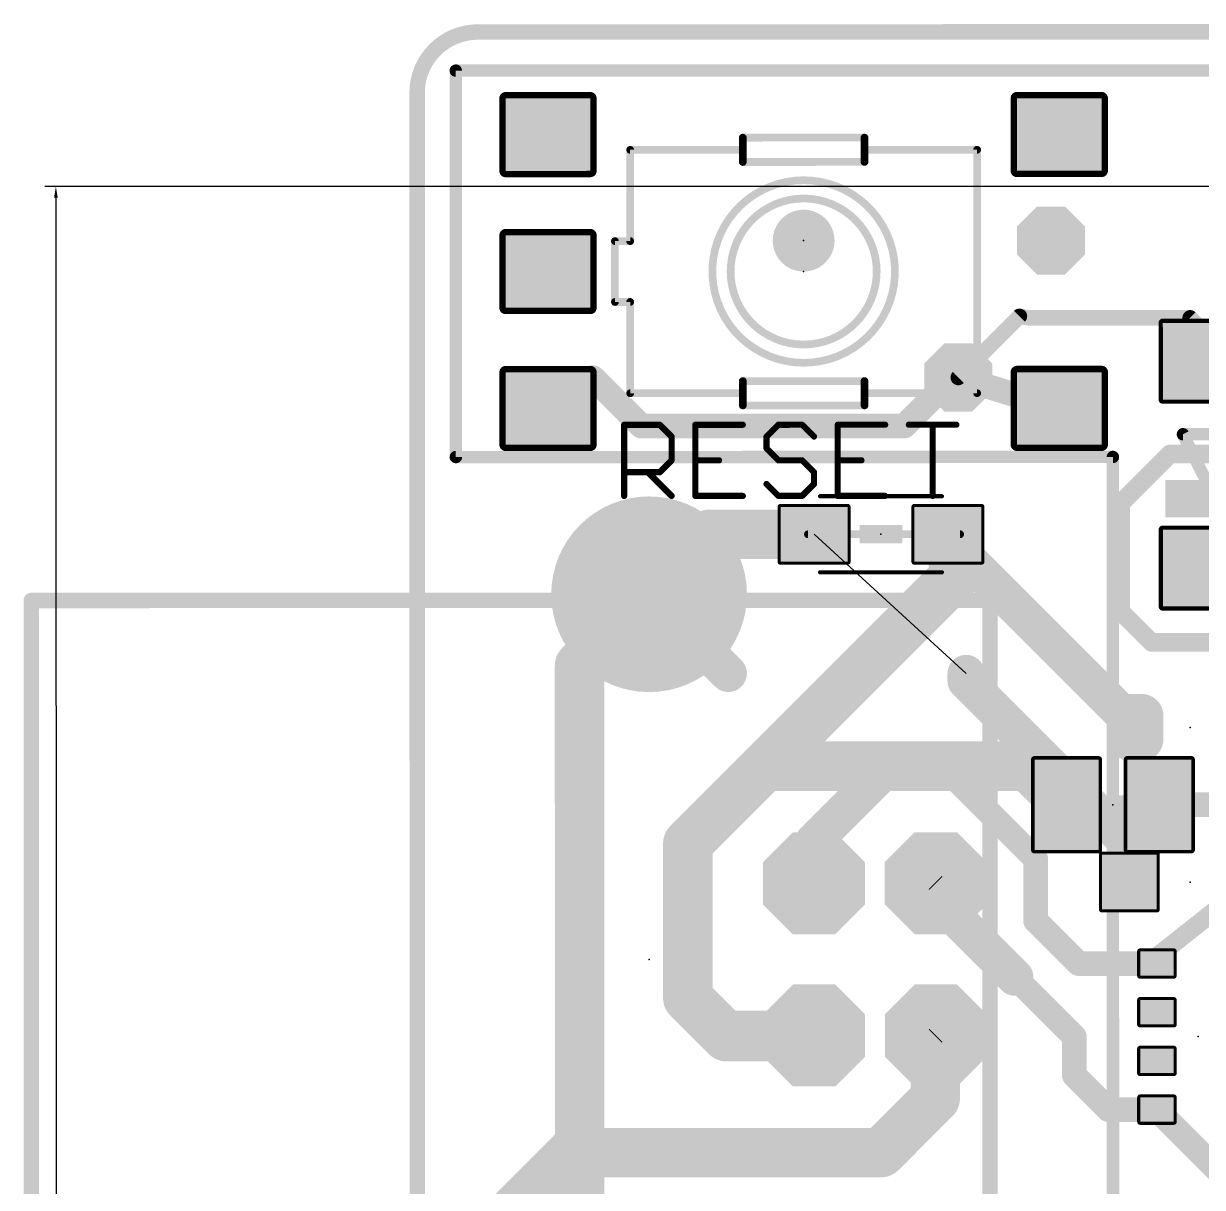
# Model space of a CAD drawing. Header units: millimetres. Extents: x -20 to 130, y -23 to 60.
# Drawn here: x -6.47 to 12.9, y 34.35 to 53.47 of the extents above; entities that cross this region are included whole.
import ezdxf

# ---------------------------------------------------------------- set-up
doc = ezdxf.new("R2010")
doc.units = ezdxf.units.MM
doc.header["$MEASUREMENT"] = 0
doc.layers.get('0').update_dxf_attribs({"linetype": 'CONTINUOUS'})
doc.layers.get('Defpoints').update_dxf_attribs({"linetype": 'CONTINUOUS'})
for name, color, linetype in [('1', 22, 'CONTINUOUS'), ('16', 175, 'CONTINUOUS'), ('17', 82, 'CONTINUOUS'), ('18', 2, 'CONTINUOUS'), ('19', 53, 'CONTINUOUS'), ('20', 7, 'CONTINUOUS'), ('21', 253, 'CONTINUOUS'), ('23', 7, 'CONTINUOUS'), ('24', 7, 'CONTINUOUS')]:
    doc.layers.add(name, color=color, linetype=linetype)
doc.dimstyles.get("Standard").update_dxf_attribs({"dimtxt": 0.18, "dimasz": 0.18, "dimexe": 0.18, "dimexo": 0.0625, "dimgap": 0.09, "dimtad": 0, "dimtih": 1, "dimtoh": 1, "dimdec": 4, "dimzin": 0, "dimdsep": 46, "dimtxsty": 'Standard', "dimcen": 0.09, "dimadec": 0, "dimazin": 0, "dimtfac": 1, "dimtdec": 4, "dimtofl": 0, "dimtmove": 0, "dimatfit": 3, "dimfxl": 1, "dimtolj": 1, "dimtzin": 0, "dimarcsym": 0})

# ---------------------------------------------------------------- blocks, each defined once
blk = doc.blocks.new('RECT176000X143744R80')
at = {"const_width": 0.3594}
blk.add_lwpolyline([(0.3703, -0.0898), (0.3703, 0.0898, 0.4142), (0.1906, 0.2695), (-0.1906, 0.2695, 0.4142), (-0.3703, 0.0898), (-0.3703, -0.0898, 0.4142), (-0.1906, -0.2695), (0.1906, -0.2695, 0.4142)], format="xyb", close=True, dxfattribs=at)
blk.add_solid([(-0.216, -0.1152), (0.216, -0.1152), (-0.216, 0.1152), (0.216, 0.1152)])
blk = doc.blocks.new('RECT')
blk.add_solid([(-0.5, -0.5), (0.5, -0.5), (-0.5, 0.5), (0.5, 0.5)])
blk = doc.blocks.new('RECT224000X288000R10')
at = {"const_width": 0.07}
blk.add_lwpolyline([(0.665, -0.83), (0.665, 0.83, 0.4142), (0.63, 0.865), (-0.63, 0.865, 0.4142), (-0.665, 0.83), (-0.665, -0.83, 0.4142), (-0.63, -0.865), (0.63, -0.865, 0.4142)], format="xyb", close=True, dxfattribs=at)
blk.add_solid([(-0.6475, -0.8475), (0.6475, -0.8475), (-0.6475, 0.8475), (0.6475, 0.8475)])
blk = doc.blocks.new('PIE')
at = {"const_width": 0.5}
blk.add_lwpolyline([(0, -0.25, 1), (0, 0.25, 1), (0, -0.25)], format="xyb", dxfattribs=at)
blk = doc.blocks.new('RECT186944X256032R10')
at = {"const_width": 0.0584}
blk.add_lwpolyline([(0.555, -0.7417), (0.555, 0.7417, 0.4142), (0.5258, 0.7709), (-0.5258, 0.7709, 0.4142), (-0.555, 0.7417), (-0.555, -0.7417, 0.4142), (-0.5258, -0.7709), (0.5258, -0.7709, 0.4142)], format="xyb", close=True, dxfattribs=at)
blk.add_solid([(-0.5404, -0.7563), (0.5404, -0.7563), (-0.5404, 0.7563), (0.5404, 0.7563)])
blk = doc.blocks.new('RECT192000X160000R10')
at = {"const_width": 0.05}
blk.add_lwpolyline([(0.575, -0.45), (0.575, 0.45, 0.4142), (0.55, 0.475), (-0.55, 0.475, 0.4142), (-0.575, 0.45), (-0.575, -0.45, 0.4142), (-0.55, -0.475), (0.55, -0.475, 0.4142)], format="xyb", close=True, dxfattribs=at)
blk.add_solid([(-0.5625, -0.4625), (0.5625, -0.4625), (-0.5625, 0.4625), (0.5625, 0.4625)])
blk = doc.blocks.new('RECT256000X224000R15')
at = {"const_width": 0.105}
blk.add_lwpolyline([(0.7475, -0.595), (0.7475, 0.595, 0.4142), (0.695, 0.6475), (-0.695, 0.6475, 0.4142), (-0.7475, 0.595), (-0.7475, -0.595, 0.4142), (-0.695, -0.6475), (0.695, -0.6475, 0.4142)], format="xyb", close=True, dxfattribs=at)
blk.add_solid([(-0.7204, -0.6204), (0.7204, -0.6204), (-0.7204, 0.6204), (0.7204, 0.6204)])
blk = doc.blocks.new('RECT80000X104000R20')
at = {"const_width": 0.05}
blk.add_lwpolyline([(0.225, -0.275), (0.225, 0.275, 0.4142), (0.2, 0.3), (-0.2, 0.3, 0.4142), (-0.225, 0.275), (-0.225, -0.275, 0.4142), (-0.2, -0.3), (0.2, -0.3, 0.4142)], format="xyb", close=True, dxfattribs=at)
blk.add_solid([(-0.2125, -0.2875), (0.2125, -0.2875), (-0.2125, 0.2875), (0.2125, 0.2875)])
blk = doc.blocks.new('OCTAGONP')
at = {"const_width": 0.5}
blk.add_lwpolyline([(-0.25, -0.1036), (-0.25, 0.1036), (-0.1036, 0.25), (0.1036, 0.25), (0.25, 0.1036), (0.25, -0.1036), (0.1036, -0.25), (-0.1036, -0.25), (-0.25, -0.1036), (-0.25, 0.1036)], dxfattribs=at)
blk = doc.blocks.new('ROUNDP')
at = {"const_width": 0.5}
blk.add_lwpolyline([(0, -0.25, 1), (0, 0.25, 1), (0, -0.25)], format="xyb", dxfattribs=at)
blk = doc.blocks.new('RECT160000X160000R10')
at = {"const_width": 0.05}
blk.add_lwpolyline([(0.475, -0.45), (0.475, 0.45, 0.4142), (0.45, 0.475), (-0.45, 0.475, 0.4142), (-0.475, 0.45), (-0.475, -0.45, 0.4142), (-0.45, -0.475), (0.45, -0.475, 0.4142)], format="xyb", close=True, dxfattribs=at)
blk.add_solid([(-0.4625, -0.4625), (0.4625, -0.4625), (-0.4625, 0.4625), (0.4625, 0.4625)])
blk = doc.blocks.new('OCTAGONV')
at = {"const_width": 0.5}
blk.add_lwpolyline([(-0.25, -0.1036), (-0.25, 0.1036), (-0.1036, 0.25), (0.1036, 0.25), (0.25, 0.1036), (0.25, -0.1036), (0.1036, -0.25), (-0.1036, -0.25), (-0.25, -0.1036), (-0.25, 0.1036)], dxfattribs=at)
blk = doc.blocks.new('*D37')
at = {"color": 0, "linetype": 'Continuous', "lineweight": -2, "transparency": 16777216}
for p, q in [((15.175, 50.797), (-6.117, 50.793)), ((-5.937, 50.613), (-5.933, 26.843)), ((-5.929, 2.713), (-5.933, 26.483)), ((13.914, 2.536), (-6.109, 2.533))]:
    blk.add_line(p, q, dxfattribs=at)
at = {"color": 0, "linetype": 'Continuous', "transparency": 16777216}
for points in [[(-5.907, 50.613), (-5.967, 50.613), (-5.937, 50.793)], [(-5.899, 2.713), (-5.959, 2.713), (-5.929, 2.533)]]:
    blk.add_solid(points, dxfattribs=at)
at = {"layer": 'Defpoints', "color": 0, "linetype": 'Continuous', "transparency": 16777216}
for p in [(15.238, 50.797), (-5.929, 2.533), (13.976, 2.536)]:
    blk.add_point(p, dxfattribs=at)
at = {"color": 0, "linetype": 'Continuous', "transparency": 16777216, "insert": (-5.933, 26.663), "char_height": 0.18, "attachment_point": 5}
blk.add_mtext('\\A1;48.2600', dxfattribs=at)

msp = doc.modelspace()

# ---------------------------------------------------------------- linework, layer by layer
at = {"layer": '1'}
for points, const_width in [([(0.63244, 52.69915), (67.94244, 52.7109)], 0.2032), ([(0.63355, 46.34915), (0.63244, 52.69915)], 0.2032), ([(2.88332, 47.65554), (2.14841, 47.14741)], 0.4064), ([(3.68146, 46.85768), (2.88332, 47.65554)], 0.4064), ([(8.88832, 47.65659), (8.76133, 47.62057)], 0.4064), ([(8.88832, 47.65659), (10.54841, 47.14888)], 0.4064), ([(8.76133, 47.62057), (7.99946, 46.85843)], 0.4064), ([(7.99946, 46.85843), (3.68146, 46.85768)], 0.4064), ([(12.36654, 46.4002), (11.55568, 45.58905)], 0.3048), ([(13.07954, 46.40032), (12.36654, 46.4002)], 0.3048), ([(11.42855, 46.35103), (0.63355, 46.34915)], 0.2032), ([(11.43132, 30.47603), (11.42855, 46.35103)], 0.2032), ([(11.55568, 45.58905), (11.55572, 45.38405)], 0.3048), ([(11.55572, 45.38405), (11.55599, 43.81105)], 0.3048), ([(3.80894, 44.0947), (4.79377, 45.07987)], 0.8128), ([(4.79377, 45.07987), (6.51877, 45.08018)], 0.8128), ([(8.84589, 44.40258), (8.71877, 45.08056)], 0.8128), ([(8.71877, 45.08056), (8.71878, 44.99656)], 0.6096), ([(8.71878, 44.99656), (11.81032, 41.9061)], 0.6096), ([(4.44466, 39.99981), (8.84589, 44.40258)], 0.8128), ([(11.55599, 43.81105), (12.06408, 43.30314)], 0.3048), ([(12.06408, 43.30314), (15.36608, 43.30372)], 0.3048), ([(9.01619, 42.66761), (9.01617, 42.79461)], 0.6096), ([(11.69966, 39.98508), (9.01619, 42.66761)], 0.6096), ([(11.81032, 41.9061), (11.81044, 41.2711)], 0.4064), ([(6.51965, 40.04318), (7.61946, 41.14337)], 0.6096), ([(11.81044, 41.2711), (12.44555, 40.63621)], 0.4064), ([(7.61946, 41.14337), (8.76246, 41.14357)], 0.4064), ([(8.76246, 41.14357), (10.1597, 39.74681)], 0.4064), ([(12.44555, 40.63621), (14.22355, 40.63652)], 0.4064), ([(4.4451, 37.45981), (4.44466, 39.99981)], 0.8128), ([(6.51977, 39.34518), (6.51965, 40.04318)], 0.6096), ([(11.69977, 39.36608), (11.69966, 39.98508)], 0.6096), ([(10.1597, 39.74681), (10.15988, 38.73081)], 0.4064), ([(8.52882, 39.09153), (8.51977, 39.34552)], 0.6096), ([(12.09499, 38.09615), (13.69977, 39.36643)], 0.3048), ([(9.81804, 37.80275), (8.52882, 39.09153)], 0.6096), ([(10.15988, 38.73081), (10.865, 38.02593)], 0.4064), ([(10.865, 38.02593), (12.152, 38.02616)], 0.4064), ([(12.152, 38.02616), (12.09499, 38.09615)], 0.3048), ([(9.81804, 37.80275), (10.79521, 36.82592)], 0.4064), ([(5.08021, 36.82492), (4.4451, 37.45981)], 0.8128), ([(6.50021, 36.82517), (5.08021, 36.82492)], 0.8128), ([(6.52021, 36.84518), (6.50021, 36.82517)], 0.8128), ([(8.50939, 35.80952), (8.52021, 36.84552)], 0.8128), ([(10.79521, 36.82592), (10.79532, 36.19092)], 0.4064), ([(10.79532, 36.19092), (11.36042, 35.62602)], 0.4064), ([(7.62054, 34.92037), (8.50939, 35.80952)], 0.8128), ([(11.36042, 35.62602), (12.15242, 35.62616)], 0.4064), ([(12.15242, 35.62616), (13.49265, 34.28639)], 0.4064), ([(1.39774, 33.77628), (2.54054, 34.91948)], 0.8128), ([(2.54054, 34.91948), (7.62054, 34.92037)], 0.8128)]:
    msp.add_lwpolyline(points, dxfattribs=dict(at, const_width=const_width))
for points, const_width in [([(0.63243, 52.74995, 1), (0.63245, 52.64835)], 0.1016), ([(0.68324, 52.69916, 1), (0.58164, 52.69914)], 0.1016), ([(2.95511, 47.72735, 1), (2.81153, 47.58373)], 0.2032), ([(2.94114, 47.57195, 1), (2.82551, 47.73913)], 0.2032), ([(8.918, 47.75379, 1), (8.85864, 47.55938)], 0.2032), ([(8.91604, 47.55889, 1), (8.8606, 47.75428)], 0.2032), ([(8.73361, 47.71826, 1), (8.78904, 47.52287)], 0.2032), ([(8.83314, 47.54878, 1), (8.68951, 47.69235)], 0.2032), ([(2.09059, 47.231, 1), (2.20622, 47.06382)], 0.2032), ([(10.51873, 47.05167, 1), (10.57809, 47.24608)], 0.2032), ([(3.68144, 46.95928, 1), (3.68148, 46.75608)], 0.2032), ([(3.60967, 46.78587, 1), (3.75325, 46.92949)], 0.2032), ([(7.92765, 46.93022, 1), (8.07127, 46.78665)], 0.2032), ([(7.99948, 46.75683, 1), (7.99944, 46.96003)], 0.2032), ([(12.36653, 46.4764, 1), (12.36655, 46.324)], 0.1524), ([(12.42045, 46.34631, 1), (12.31263, 46.45409)], 0.1524), ([(0.63354, 46.39995, 1), (0.63356, 46.29835)], 0.1016), ([(0.58275, 46.34914, 1), (0.68435, 46.34916)], 0.1016), ([(11.47935, 46.35104, 1), (11.37775, 46.35102)], 0.1016), ([(11.42856, 46.30023, 1), (11.42854, 46.40183)], 0.1016), ([(11.50177, 45.64294, 1), (11.60959, 45.53516)], 0.1524), ([(11.63188, 45.58907, 1), (11.47948, 45.58904)], 0.1524), ([(11.63192, 45.38407, 1), (11.47952, 45.38404)], 0.1524), ([(4.79373, 45.28307, 1), (4.79381, 44.87667)], 0.4064), ([(4.9375, 44.9362, 1), (4.65005, 45.22355)], 0.4064), ([(6.51881, 44.87698, 1), (6.51873, 45.28338)], 0.4064), ([(8.91846, 45.11799, 1), (8.51908, 45.04312)], 0.4064), ([(8.87117, 45.08059, 1), (8.56637, 45.08053)], 0.3048), ([(11.47952, 45.38404, 1), (11.63192, 45.38407)], 0.1524), ([(8.82657, 45.10438, 1), (8.611, 44.88874)], 0.3048), ([(8.56638, 44.99653, 1), (8.87118, 44.99659)], 0.3048), ([(8.98961, 44.25891, 1), (8.70216, 44.54626)], 0.4064), ([(8.6462, 44.36515, 1), (9.04558, 44.44002)], 0.4064), ([(3.66522, 44.23838, 1), (3.95267, 43.95103)], 0.4064), ([(11.60988, 43.86496, 1), (11.5021, 43.75715)], 0.1524), ([(11.47979, 43.81104, 1), (11.63219, 43.81107)], 0.1524), ([(12.06407, 43.37934, 1), (12.06409, 43.22694)], 0.1524), ([(12.01019, 43.24923, 1), (12.11797, 43.35705)], 0.1524), ([(9.16857, 42.79464, 1), (8.86377, 42.79458)], 0.3048), ([(9.12397, 42.77543, 1), (8.90841, 42.55979)], 0.3048), ([(8.86379, 42.66758, 1), (9.16859, 42.66764)], 0.3048), ([(11.70254, 41.79828, 1), (11.91811, 42.01392)], 0.3048), ([(11.91192, 41.90612, 1), (11.70872, 41.90608)], 0.2032), ([(7.72728, 41.03559, 1), (7.51164, 41.25115)], 0.3048), ([(11.88222, 41.34291, 1), (11.73865, 41.19929)], 0.2032), ([(7.61944, 41.24497, 1), (7.61948, 41.04177)], 0.2032), ([(8.83424, 41.21538, 1), (8.69067, 41.07175)], 0.2032), ([(8.76248, 41.04197, 1), (8.76244, 41.24517)], 0.2032), ([(11.70884, 41.27108, 1), (11.91204, 41.27112)], 0.2032), ([(12.44553, 40.73781, 1), (12.44556, 40.53461)], 0.2032), ([(12.37376, 40.5644, 1), (12.51733, 40.70802)], 0.2032), ([(4.30093, 40.14349, 1), (4.58838, 39.85614)], 0.4064), ([(4.64786, 39.99985, 1), (4.24146, 39.99978)], 0.4064), ([(6.41183, 40.15096, 1), (6.62747, 39.93539)], 0.3048), ([(6.67205, 40.0432, 1), (6.36725, 40.04315)], 0.3048), ([(11.85206, 39.98511, 1), (11.54726, 39.98505)], 0.3048), ([(11.59188, 39.87726, 1), (11.80744, 40.0929)], 0.3048), ([(10.2613, 39.74683, 1), (10.0581, 39.74679)], 0.2032), ([(10.08791, 39.675, 1), (10.23149, 39.81862)], 0.2032), ([(8.67207, 39.35095, 1), (8.36747, 39.3401)], 0.3048), ([(11.54737, 39.36605, 1), (11.85217, 39.36611)], 0.3048), ([(6.36737, 39.34515, 1), (6.67217, 39.3452)], 0.3048), ([(8.6366, 39.19934, 1), (8.42103, 38.98371)], 0.3048), ([(8.37652, 39.0861, 1), (8.68111, 39.09695)], 0.3048), ([(10.23167, 38.80262, 1), (10.08809, 38.659)], 0.2032), ([(10.05828, 38.73079, 1), (10.26148, 38.73083)], 0.2032), ([(10.86498, 38.12753, 1), (10.86502, 37.92433)], 0.2032), ([(10.79321, 37.95412, 1), (10.93679, 38.09775)], 0.2032), ([(12.04768, 38.15594, 1), (12.1423, 38.03636)], 0.1524), ([(12.15408, 38.14426, 1), (12.0359, 38.04804)], 0.1524), ([(12.15202, 37.92456, 1), (12.15198, 38.12776)], 0.2032), ([(9.71026, 37.69493, 1), (9.92582, 37.91057)], 0.3048), ([(9.88983, 37.87456, 1), (9.74625, 37.73094)], 0.2032), ([(12.09291, 37.97805, 1), (12.21109, 38.07427)], 0.1524), ([(4.58878, 37.60354, 1), (4.30143, 37.31609)], 0.4064), ([(4.2419, 37.45978, 1), (4.6483, 37.45985)], 0.4064), ([(5.08018, 37.02812, 1), (5.08025, 36.62172)], 0.4064), ([(6.66393, 36.7015, 1), (6.37648, 36.98885)], 0.4064), ([(6.50025, 36.62197, 1), (6.50018, 37.02837)], 0.4064), ([(8.72341, 36.84336, 1), (8.31701, 36.84769)], 0.4064), ([(4.93654, 36.6812, 1), (5.22389, 36.96865)], 0.4064), ([(6.35649, 36.96885, 1), (6.64394, 36.6815)], 0.4064), ([(10.89681, 36.82594, 1), (10.69361, 36.8259)], 0.2032), ([(10.72342, 36.75411, 1), (10.867, 36.89773)], 0.2032), ([(10.69372, 36.1909, 1), (10.89692, 36.19094)], 0.2032), ([(10.86711, 36.26273, 1), (10.72353, 36.11911)], 0.2032), ([(8.65311, 35.66585, 1), (8.36566, 35.9532)], 0.4064), ([(8.30619, 35.81169, 1), (8.71259, 35.80736)], 0.4064), ([(11.3604, 35.72762, 1), (11.36044, 35.52442)], 0.2032), ([(11.28863, 35.55421, 1), (11.43221, 35.69783)], 0.2032), ([(12.22421, 35.69797, 1), (12.08063, 35.55435)], 0.2032), ([(12.15244, 35.52456, 1), (12.1524, 35.72776)], 0.2032), ([(2.54051, 35.12268, 1), (2.54058, 34.71628)], 0.4064), ([(2.68427, 34.77581, 1), (2.39682, 35.06316)], 0.4064), ([(7.47682, 35.06404, 1), (7.76427, 34.77669)], 0.4064), ([(7.62058, 34.71717, 1), (7.62051, 35.12357)], 0.4064)]:
    msp.add_lwpolyline(points, format="xyb", dxfattribs=dict(at, const_width=const_width))
at = {"layer": '16'}
for points, const_width in [([(0.63244, 52.69915), (67.68844, 52.71085)], 0.2032), ([(0.63355, 46.34915), (0.63244, 52.69915)], 0.2032), ([(9.89355, 48.66216), (8.88832, 47.65659)], 0.254), ([(10.04595, 48.63679), (9.89355, 48.66216)], 0.254), ([(12.69815, 48.63725), (10.04595, 48.63679)], 0.254), ([(15.11157, 46.22468), (12.69815, 48.63725)], 0.254), ([(11.42855, 46.35103), (0.63355, 46.34915)], 0.2032), ([(11.43139, 30.09503), (11.42855, 46.35103)], 0.2032), ([(2.66615, 42.9205), (3.80895, 44.0637)], 0.8128), ([(3.80895, 44.0637), (3.80894, 44.0947)], 0.8128), ([(3.80894, 44.0947), (5.11017, 42.79393)], 0.6096), ([(2.66783, 33.2685), (2.66615, 42.9205)], 0.8128), ([(4.44466, 39.99981), (5.71444, 41.27003)], 0.8128), ([(5.71444, 41.27003), (10.03244, 41.27079)], 0.8128), ([(10.03244, 41.27079), (10.66755, 40.6359)], 0.8128), ([(12.19155, 40.63617), (10.79455, 40.63592)], 0.3048), ([(4.4451, 37.45981), (4.44466, 39.99981)], 0.8128), ([(6.51977, 39.34518), (6.49977, 39.36517)], 0.6096), ([(8.51977, 39.34552), (8.50877, 39.35652)], 0.3048), ([(4.4451, 37.45981), (5.06021, 36.84492)], 0.8128), ([(5.06021, 36.84492), (6.52021, 36.84518)], 0.8128), ([(6.52021, 36.84518), (6.50021, 36.82517)], 0.6096), ([(8.52021, 36.84552), (8.50921, 36.83452)], 0.3048)]:
    msp.add_lwpolyline(points, dxfattribs=dict(at, const_width=const_width))
for points, const_width in [([(0.63243, 52.74995, 1), (0.63245, 52.64835)], 0.1016), ([(0.68324, 52.69916, 1), (0.58164, 52.69914)], 0.1016), ([(9.90393, 48.72477, 1), (9.88316, 48.59956)], 0.127), ([(9.93845, 48.61727, 1), (9.84864, 48.70706)], 0.127), ([(10.04594, 48.70029, 1), (10.04596, 48.57329)], 0.127), ([(10.03556, 48.57419, 1), (10.05634, 48.69939)], 0.127), ([(12.74304, 48.68216, 1), (12.65326, 48.59235)], 0.127), ([(12.69816, 48.57375, 1), (12.69814, 48.70075)], 0.127), ([(8.84341, 47.70148, 1), (8.93323, 47.6117)], 0.127), ([(0.63354, 46.39995, 1), (0.63356, 46.29835)], 0.1016), ([(0.58275, 46.34914, 1), (0.68435, 46.34916)], 0.1016), ([(11.47935, 46.35104, 1), (11.37775, 46.35102)], 0.1016), ([(11.42856, 46.30023, 1), (11.42854, 46.40183)], 0.1016), ([(4.01214, 44.09474, 1), (3.60574, 44.09467)], 0.4064), ([(3.95267, 43.92003, 1), (3.66522, 44.20738)], 0.4064), ([(3.91672, 44.20252, 1), (3.70116, 43.98688)], 0.3048), ([(3.60575, 44.06367, 1), (4.01215, 44.06374)], 0.4064), ([(2.52242, 43.06418, 1), (2.80987, 42.77683)], 0.4064), ([(2.86935, 42.92054, 1), (2.46295, 42.92047)], 0.4064), ([(5.00239, 42.68611, 1), (5.21795, 42.90175)], 0.3048), ([(5.7144, 41.47323, 1), (5.71447, 41.06683)], 0.4064), ([(5.85816, 41.12636, 1), (5.57071, 41.41371)], 0.4064), ([(10.17611, 41.41451, 1), (9.88876, 41.12706)], 0.4064), ([(10.03247, 41.06759, 1), (10.0324, 41.47399)], 0.4064), ([(10.52387, 40.49217, 1), (10.81122, 40.77962)], 0.4064), ([(10.79453, 40.71212, 1), (10.79456, 40.55972)], 0.1524), ([(12.19156, 40.55997, 1), (12.19153, 40.71237)], 0.1524), ([(4.30093, 40.14349, 1), (4.58838, 39.85614)], 0.4064), ([(4.64786, 39.99985, 1), (4.24146, 39.99978)], 0.4064), ([(6.60755, 39.47299, 1), (6.39199, 39.25735)], 0.3048), ([(6.41199, 39.23736, 1), (6.62755, 39.45299)], 0.3048), ([(8.56266, 39.41043, 1), (8.45488, 39.30261)], 0.1524), ([(8.46588, 39.29162, 1), (8.57366, 39.39943)], 0.1524), ([(4.58878, 37.60354, 1), (4.30143, 37.31609)], 0.4064), ([(4.2419, 37.45978, 1), (4.6483, 37.45985)], 0.4064), ([(5.06017, 37.04812, 1), (5.06024, 36.64172)], 0.4064), ([(4.91653, 36.7012, 1), (5.20388, 36.98865)], 0.4064), ([(6.52024, 36.64198, 1), (6.52017, 37.04838)], 0.4064), ([(6.39239, 36.93295, 1), (6.60803, 36.71739)], 0.3048), ([(6.62803, 36.73739, 1), (6.41239, 36.95296)], 0.3048), ([(8.57412, 36.79163, 1), (8.4663, 36.89942)], 0.1524), ([(8.4553, 36.88841, 1), (8.56312, 36.78063)], 0.1524)]:
    msp.add_lwpolyline(points, format="xyb", dxfattribs=dict(at, const_width=const_width))
at = {"layer": '19'}
msp.add_line((6.51877, 45.08018), (9.01617, 42.79461), dxfattribs=at)
at = {"layer": '20'}
for points, const_width in [([(0.99733, 53.33421, 0.4142), (-0.0025, 52.33404)], 0.254), ([(0.99732, 53.39771, 1), (0.99734, 53.27071)], 0.127), ([(0.99734, 53.27071, 1), (0.99732, 53.39771)], 0.127), ([(0.061, 52.33405, 1), (-0.066, 52.33403)], 0.127), ([(-0.066, 52.33403, 1), (0.061, 52.33405)], 0.127)]:
    msp.add_lwpolyline(points, format="xyb", dxfattribs=dict(at, const_width=const_width))
at = {"layer": '20', "const_width": 0.254}
for points in [[(0.99733, 53.33421), (64.51333, 53.3453)], [(0.00646, 0.99404), (-0.0025, 52.33404)]]:
    msp.add_lwpolyline(points, dxfattribs=at)
at = {"layer": '21'}
for points, const_width in [([(5.34763, 51.62977, 1), (5.34764, 51.56617)], 0.0635), ([(5.37943, 51.59798, 1), (5.31593, 51.59797)], 0.0635), ([(7.37943, 51.59833, 1), (7.31593, 51.59831)], 0.0635), ([(7.34764, 51.56652, 1), (7.34763, 51.63012)], 0.0635), ([(3.52947, 51.39765, 1), (3.46587, 51.39764)], 0.0635), ([(3.49766, 51.42945, 1), (3.49767, 51.36595)], 0.0635), ([(5.37947, 51.39798, 1), (5.31597, 51.39797)], 0.0635), ([(5.31597, 51.39797, 1), (5.37947, 51.39798)], 0.0635), ([(5.34767, 51.36627, 1), (5.34766, 51.42977)], 0.0635), ([(7.34766, 51.43012, 1), (7.34767, 51.36662)], 0.0635), ([(7.37947, 51.39833, 1), (7.31597, 51.39831)], 0.0635), ([(7.31597, 51.39831, 1), (7.37947, 51.39833)], 0.0635), ([(9.22947, 51.39865, 1), (9.16597, 51.39864)], 0.0635), ([(9.19767, 51.36694, 1), (9.19766, 51.43044)], 0.0635), ([(5.3477, 51.22977, 1), (5.34771, 51.16627)], 0.0635), ([(5.316, 51.19797, 1), (5.3795, 51.19798)], 0.0635), ([(7.316, 51.19831, 1), (7.3795, 51.19833)], 0.0635), ([(7.34771, 51.16662, 1), (7.3477, 51.23012)], 0.0635), ([(6.34828, 47.89815, 1), (6.34775, 50.89815, 1), (6.34828, 47.89815)], 0.127), ([(6.34823, 48.19815, 1), (6.34781, 50.59815, 1), (6.34823, 48.19815)], 0.127), ([(3.27973, 49.89761, 1), (3.21613, 49.8976)], 0.0635), ([(3.24792, 49.9294, 1), (3.24793, 49.8659)], 0.0635), ([(3.46613, 49.89764, 1), (3.52973, 49.89765)], 0.0635), ([(3.49793, 49.86595, 1), (3.49792, 49.92945)], 0.0635), ([(3.2163, 48.8976, 1), (3.2799, 48.89761)], 0.0635), ([(3.2481, 48.9294, 1), (3.24811, 48.8659)], 0.0635), ([(3.5299, 48.89765, 1), (3.4663, 48.89764)], 0.0635), ([(3.49811, 48.86595, 1), (3.4981, 48.92945)], 0.0635), ([(5.34833, 47.62977, 1), (5.34834, 47.56617)], 0.0635), ([(5.38013, 47.59798, 1), (5.31663, 47.59797)], 0.0635), ([(7.38013, 47.59833, 1), (7.31663, 47.59831)], 0.0635), ([(7.34834, 47.56652, 1), (7.34833, 47.63012)], 0.0635), ([(3.49836, 47.42945, 1), (3.49837, 47.36595)], 0.0635), ([(5.38017, 47.39798, 1), (5.31667, 47.39797)], 0.0635), ([(5.34837, 47.36627, 1), (5.34836, 47.42977)], 0.0635), ([(7.34836, 47.43012, 1), (7.34837, 47.36662)], 0.0635), ([(7.38017, 47.39833, 1), (7.31667, 47.39831)], 0.0635), ([(9.19837, 47.36694, 1), (9.19836, 47.43044)], 0.0635), ([(3.46657, 47.39764, 1), (3.53017, 47.39765)], 0.0635), ([(5.3484, 47.22977, 1), (5.34841, 47.16627)], 0.0635), ([(5.31667, 47.39797, 1), (5.38017, 47.39798)], 0.0635), ([(7.31667, 47.39831, 1), (7.38017, 47.39833)], 0.0635), ([(7.34841, 47.16662, 1), (7.3484, 47.23012)], 0.0635), ([(9.16667, 47.39864, 1), (9.23017, 47.39865)], 0.0635), ([(5.3167, 47.19797, 1), (5.3802, 47.19798)], 0.0635), ([(7.3167, 47.19831, 1), (7.3802, 47.19833)], 0.0635), ([(3.42466, 46.87984, 1), (3.37386, 46.87983)], 0.0508), ([(3.39925, 46.90523, 1), (3.39926, 46.85443)], 0.0508), ([(4.00195, 46.89794, 1), (3.96596, 46.86193)], 0.0508), ([(3.98396, 46.85453, 1), (3.98395, 46.90533)], 0.0508), ([(4.56865, 46.90543, 1), (4.56866, 46.85463)], 0.0508), ([(4.59406, 46.88004, 1), (4.54326, 46.88003)], 0.0508), ([(5.34826, 46.85477, 1), (5.34825, 46.90557)], 0.0508), ([(5.93295, 46.90567, 1), (5.93296, 46.85487)], 0.0508), ([(5.95096, 46.86228, 1), (5.91495, 46.89827)], 0.0508), ([(6.34075, 46.89834, 1), (6.30476, 46.86234)], 0.0508), ([(6.32276, 46.85494, 1), (6.32275, 46.90574)], 0.0508), ([(6.90745, 46.90584, 1), (6.90746, 46.85504)], 0.0508), ([(6.93286, 46.88045, 1), (6.88206, 46.88044)], 0.0508), ([(7.68706, 46.85518, 1), (7.68705, 46.90598)], 0.0508), ([(8.07685, 46.90605, 1), (8.07686, 46.85525)], 0.0508), ([(8.49206, 46.88072, 1), (8.44126, 46.88071)], 0.0508), ([(8.85646, 46.85538, 1), (8.85645, 46.90618)], 0.0508), ([(4.20429, 46.68507, 1), (4.15349, 46.68506)], 0.0508), ([(4.16089, 46.66706, 1), (4.19689, 46.70307)], 0.0508), ([(5.72009, 46.70334, 1), (5.75609, 46.66734)], 0.0508), ([(5.76349, 46.68534, 1), (5.71269, 46.68533)], 0.0508), ([(6.49969, 46.66747, 1), (6.53569, 46.70348)], 0.0508), ([(12.57947, 46.77503, 1), (12.57949, 46.67343)], 0.1016), ([(12.62488, 46.74694, 1), (12.53409, 46.70153)], 0.1016), ([(5.75612, 46.50844, 1), (5.72013, 46.47244)], 0.0508), ([(5.71272, 46.49043, 1), (5.76352, 46.49044)], 0.0508), ([(4.15356, 46.29526, 1), (4.20436, 46.29527)], 0.0508), ([(4.19696, 46.27727, 1), (4.16095, 46.31326)], 0.0508), ([(4.56875, 46.32073, 1), (4.56876, 46.26993)], 0.0508), ([(4.95856, 46.27, 1), (4.95855, 46.3208)], 0.0508), ([(5.93305, 46.32097, 1), (5.93306, 46.27017)], 0.0508), ([(5.91506, 46.27757, 1), (5.95105, 46.31358)], 0.0508), ([(6.34085, 46.31364, 1), (6.30486, 46.27764)], 0.0508), ([(6.32286, 46.27024, 1), (6.32285, 46.32104)], 0.0508), ([(6.90755, 46.32114, 1), (6.90756, 46.27034)], 0.0508), ([(7.29736, 46.27041, 1), (7.29735, 46.32121)], 0.0508), ([(3.39939, 46.12563, 1), (3.3994, 46.07483)], 0.0508), ([(3.80719, 46.1183, 1), (3.7712, 46.0823)], 0.0508), ([(3.96609, 46.11833, 1), (4.0021, 46.08234)], 0.0508), ([(3.9841, 46.07493, 1), (3.98409, 46.12573)], 0.0508), ([(6.54319, 46.10078, 1), (6.49239, 46.10077)], 0.0508), ([(6.4998, 46.08277, 1), (6.53579, 46.11878)], 0.0508), ([(5.75622, 45.92374, 1), (5.72023, 45.88774)], 0.0508), ([(6.49243, 45.90587, 1), (6.54323, 45.90588)], 0.0508), ([(6.53583, 45.88788, 1), (6.49982, 45.92387)], 0.0508), ([(3.37406, 45.71043, 1), (3.42486, 45.71044)], 0.0508), ([(4.16106, 45.69256, 1), (4.19706, 45.72857)], 0.0508), ([(4.56886, 45.73603, 1), (4.56886, 45.68523)], 0.0508), ([(4.54346, 45.71063, 1), (4.59426, 45.71064)], 0.0508), ([(5.34846, 45.68537, 1), (5.34846, 45.73617)], 0.0508), ([(5.93316, 45.73627, 1), (5.93316, 45.68547)], 0.0508), ([(5.91516, 45.69287, 1), (5.95116, 45.72888)], 0.0508), ([(6.30496, 45.72894, 1), (6.34096, 45.69294)], 0.0508), ([(6.32296, 45.68554, 1), (6.32296, 45.73634)], 0.0508), ([(6.61866, 45.72269, 1), (6.61866, 45.68769)], 0.035), ([(6.90766, 45.73644, 1), (6.90766, 45.68564)], 0.0508), ([(6.88226, 45.71104, 1), (6.93306, 45.71105)], 0.0508), ([(7.68726, 45.68578, 1), (7.68726, 45.73658)], 0.0508), ([(8.44146, 45.71131, 1), (8.49226, 45.71132)], 0.0508), ([(8.61866, 45.68804, 1), (8.61866, 45.72304)], 0.035), ([(6.41876, 45.11196, 1), (6.41878, 45.04836)], 0.0635), ([(8.91878, 45.04879, 1), (8.91876, 45.11239)], 0.0635), ([(6.61888, 44.47269, 1), (6.61888, 44.43769)], 0.035), ([(8.61888, 44.43804, 1), (8.61888, 44.47304)], 0.035), ([(-6.34105, 44.05643, 1), (-6.34103, 43.92943)], 0.127), ([(-6.27754, 43.99294, 1), (-6.40454, 43.99292)], 0.127), ([(9.47246, 43.99569, 1), (9.34546, 43.99567)], 0.127), ([(9.40897, 43.93218, 1), (9.40895, 44.05918)], 0.127)]:
    msp.add_lwpolyline(points, format="xyb", dxfattribs=dict(at, const_width=const_width))
for points, const_width in [([(7.34763, 51.59832), (5.34763, 51.59797)], 0.127), ([(5.34763, 51.59797), (5.34767, 51.39797)], 0.127), ([(7.34767, 51.39832), (7.34763, 51.59832)], 0.127), ([(3.49767, 51.39765), (5.34767, 51.39797)], 0.127), ([(3.49767, 51.39765), (3.49793, 49.89765)], 0.127), ([(5.34767, 51.39797), (5.3477, 51.19797)], 0.127), ([(7.34767, 51.39832), (9.19767, 51.39864)], 0.127), ([(7.3477, 51.19832), (7.34767, 51.39832)], 0.127), ([(9.19837, 47.39864), (9.19767, 51.39864)], 0.127), ([(5.3477, 51.19797), (7.3477, 51.19832)], 0.127), ([(3.49793, 49.89765), (3.24793, 49.8976)], 0.127), ([(3.24793, 49.8976), (3.2481, 48.8976)], 0.127), ([(3.2481, 48.8976), (3.4981, 48.89765)], 0.127), ([(3.4981, 48.89765), (3.49837, 47.39765)], 0.127), ([(7.34833, 47.59832), (5.34833, 47.59797)], 0.127), ([(5.34833, 47.59797), (5.34837, 47.39797)], 0.127), ([(7.34837, 47.39832), (7.34833, 47.59832)], 0.127), ([(5.34837, 47.39797), (3.49837, 47.39765)], 0.127), ([(5.34837, 47.39797), (5.3484, 47.19797)], 0.127), ([(7.34837, 47.39832), (9.19837, 47.39864)], 0.127), ([(7.3484, 47.19832), (7.34837, 47.39832)], 0.127), ([(5.3484, 47.19797), (7.3484, 47.19832)], 0.127), ([(3.39926, 46.87983), (3.98396, 46.87993)], 0.1016), ([(3.39946, 45.71043), (3.39926, 46.87983)], 0.1016), ([(3.98396, 46.87993), (4.17889, 46.68507)], 0.1016), ([(5.34826, 46.88017), (4.56866, 46.88003)], 0.1016), ([(4.56866, 46.88003), (4.56886, 45.71063)], 0.1016), ([(5.93296, 46.88027), (5.73809, 46.68534)], 0.1016), ([(6.32276, 46.88034), (5.93296, 46.88027)], 0.1016), ([(6.51769, 46.68548), (6.32276, 46.88034)], 0.1016), ([(7.68706, 46.88058), (6.90746, 46.88044)], 0.1016), ([(6.90746, 46.88044), (6.90766, 45.71104)], 0.1016), ([(8.07686, 46.88065), (8.85646, 46.88078)], 0.1016), ([(8.46686, 45.71132), (8.46666, 46.88072)], 0.1016), ([(4.17889, 46.68507), (4.17896, 46.29527)], 0.1016), ([(5.73809, 46.68534), (5.73812, 46.49044)], 0.1016), ([(13.57948, 46.72441), (12.57948, 46.72423)], 0.2032), ([(12.57948, 46.72423), (13.07966, 45.72432)], 0.2032), ([(5.73812, 46.49044), (5.93306, 46.29557)], 0.1016), ([(4.17896, 46.29527), (3.98409, 46.10033)], 0.1016), ([(4.56876, 46.29533), (4.95856, 46.2954)], 0.1016), ([(5.93306, 46.29557), (6.32286, 46.29564)], 0.1016), ([(6.32286, 46.29564), (6.51779, 46.10078)], 0.1016), ([(6.90756, 46.29574), (7.29736, 46.29581)], 0.1016), ([(3.98409, 46.10033), (3.39939, 46.10023)], 0.1016), ([(3.78919, 46.1003), (4.17906, 45.71057)], 0.1016), ([(6.51779, 46.10078), (6.51783, 45.90588)], 0.1016), ([(5.93316, 45.71087), (5.73823, 45.90574)], 0.1016), ([(6.51783, 45.90588), (6.32296, 45.71094)], 0.1016), ([(4.56886, 45.71063), (5.34846, 45.71077)], 0.1016), ([(6.32296, 45.71094), (5.93316, 45.71087)], 0.1016), ([(6.61866, 45.70519), (8.61866, 45.70554)], 0.07), ([(6.90766, 45.71104), (7.68726, 45.71118)], 0.1016), ([(8.91877, 45.08059), (6.41877, 45.08016)], 0.127), ([(8.61888, 44.45554), (6.61888, 44.45519)], 0.07), ([(9.40896, 43.99568), (-6.34104, 43.99293)], 0.254), ([(-6.34104, 43.99293), (-6.33898, 32.19293)], 0.254), ([(9.41102, 32.19568), (9.40896, 43.99568)], 0.254)]:
    msp.add_lwpolyline(points, dxfattribs=dict(at, const_width=const_width))
at = {"layer": '23'}
for p in [(6.34793, 49.90615), (6.34802, 49.39815), (7.61877, 45.08037), (12.69932, 41.90625), (12.69977, 39.36625), (3.80999, 38.0947), (12.82721, 36.82628)]:
    msp.add_point(p, dxfattribs=at)
at = {"layer": '24'}
msp.add_point((11.42955, 40.63603), dxfattribs=at)

# ---------------------------------------------------------------- block references
at = {"layer": '1'}
for name, p, rotation in [('RECT256000X224000R15', (2.14762, 51.64741), 0.01), ('RECT256000X224000R15', (10.54762, 51.64888), 0.01), ('RECT256000X224000R15', (2.14802, 49.39741), 0.01), ('RECT224000X288000R10', (13.07927, 47.92432), 90.01), ('RECT256000X224000R15', (2.14841, 47.14741), 0.01), ('RECT256000X224000R15', (10.54841, 47.14888), 0.01), ('RECT192000X160000R10', (6.51877, 45.08018), 180.0099999999999), ('RECT192000X160000R10', (8.71877, 45.08056), 180.0099999999999), ('RECT224000X288000R10', (13.07987, 44.52432), 90.01), ('RECT176000X143744R80', (11.81032, 41.9061), 270.01), ('RECT160000X160000R10', (11.69977, 39.36608), 180.0099999999999), ('RECT80000X104000R20', (12.152, 38.02616), 90.01), ('RECT80000X104000R20', (12.15214, 37.22616), 90.01), ('RECT80000X104000R20', (12.15228, 36.42616), 90.01), ('RECT80000X104000R20', (12.15242, 35.62616), 90.01)]:
    msp.add_blockref(name, p, dxfattribs=dict(at, rotation=rotation))
at = {"layer": '1', "xscale": 1.016, "yscale": 1.016, "rotation": 0.01}
msp.add_blockref('PIE', (6.34793, 49.90615), dxfattribs=at)
at = {"layer": '16', "rotation": 180.0099999999999}
for p in [(10.66755, 40.6359), (12.19155, 40.63617)]:
    msp.add_blockref('RECT186944X256032R10', p, dxfattribs=at)
at = {"layer": '17', "rotation": 270.01}
for name, p, xscale, yscale in [('ROUNDP', (3.80894, 44.0947), 3.216, 3.216), ('ROUNDP', (3.80894, 44.0947), 3.216, 3.216), ('OCTAGONP', (6.51977, 39.34518), 1.676399999999999, 1.676399999999999), ('OCTAGONP', (6.51977, 39.34518), 1.676399999999999, 1.676399999999999), ('OCTAGONP', (8.51977, 39.34552), 1.676399999999999, 1.676399999999999), ('OCTAGONP', (8.51977, 39.34552), 1.676399999999999, 1.676399999999999), ('OCTAGONP', (6.52021, 36.84518), 1.676399999999999, 1.676399999999999), ('OCTAGONP', (6.52021, 36.84518), 1.676399999999999, 1.676399999999999), ('OCTAGONP', (8.52021, 36.84552), 1.676399999999999, 1.676399999999999), ('OCTAGONP', (8.52021, 36.84552), 1.676399999999999, 1.676399999999999)]:
    msp.add_blockref(name, p, dxfattribs=dict(at, xscale=xscale, yscale=yscale))
at = {"layer": '18', "xscale": 1.117599999999999, "yscale": 1.117599999999999, "rotation": 0.01}
for p in [(10.41193, 49.90685), (10.41193, 49.90685), (8.88832, 47.65659), (8.88832, 47.65659)]:
    msp.add_blockref('OCTAGONV', p, dxfattribs=at)
at = {"layer": '21'}
for p, xscale, yscale, rotation in [((13.07967, 45.66552), 0.6096000000000003, 1.574799999999999, 90.01), ((7.61877, 45.08037), 0.7, 0.3, 180.0099999999999)]:
    msp.add_blockref('RECT', p, dxfattribs=dict(at, xscale=xscale, yscale=yscale, rotation=rotation))

# ---------------------------------------------------------------- dimensions: what is measured, and where the dimension line sits
at = {"linetype": 'Continuous'}
dim = msp.add_linear_dim(base=(-5.92856, 2.533), p1=(15.23777, 50.7967), p2=(13.9762, 2.53648), angle=90.01, dimstyle='Standard', dxfattribs=at)
dim.commit()
dim.dimension.update_dxf_attribs({"geometry": '*D37', "text_midpoint": (-5.93277, 26.663)})

doc.saveas('drawing.dxf')
